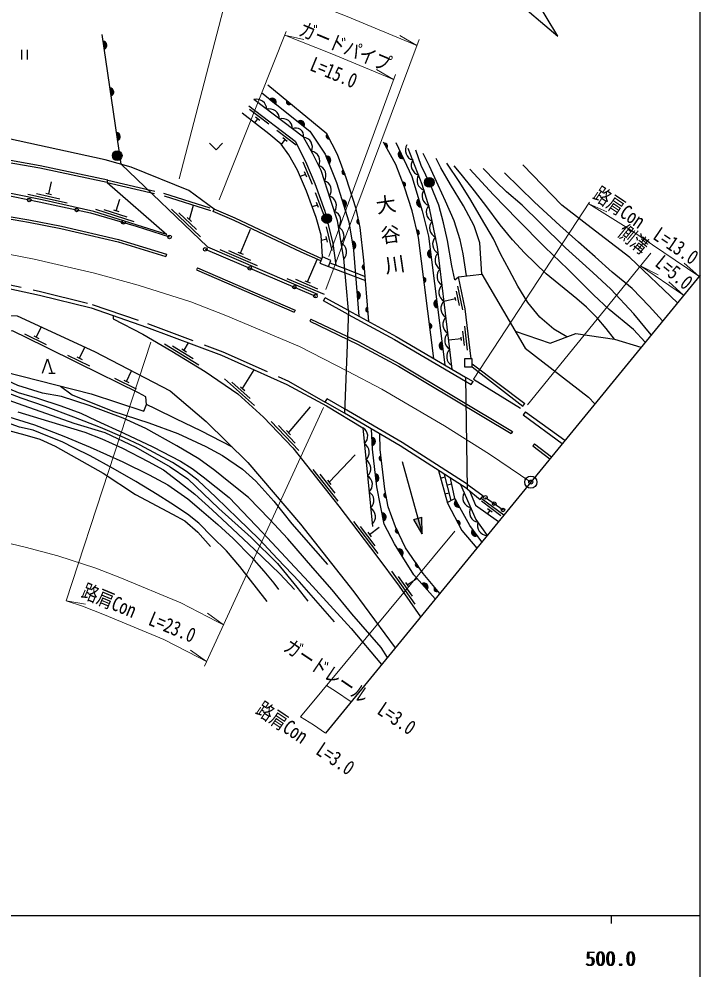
# Model space of a CAD drawing. Units: millimetres at full size, sheet at 1:1000; details may follow other scales. Extents: x 40000 to 680000, y 20000 to 380000.
# Drawn here: x 494614 to 579000, y 198357 to 316060 of the extents above; entities that cross this region are included whole.
import ezdxf
from ezdxf.enums import TextEntityAlignment as Align

# ---------------------------------------------------------------- set-up
doc = ezdxf.new("R2010")
doc.units = ezdxf.units.MM
doc.header["$LTSCALE"] = 1000
doc.header["$PDMODE"] = 32
doc.header["$PDSIZE"] = 500
doc.linetypes.add('CHAIN', pattern=[18.5, 12, -1.5, 3.5, -1.5])
doc.linetypes.add('DASHED', pattern=[7.5, 6, -1.5])
for name, color, linetype, lineweight in [('M-BGD', 7, 'Continuous', 25), ('M-BMK', 2, 'CHAIN', 13), ('M-BMK-OTRS', 5, 'Continuous', 25), ('M-BMK-SRVR', 3, 'Continuous', 25), ('M-STR-HTXT', 7, 'Continuous', 13), ('M-STR-STR1', 1, 'Continuous', 25), ('M-TTL-BAND', 7, 'Continuous', 25)]:
    doc.layers.add(name, color=color, linetype=linetype, lineweight=lineweight)
doc.layers.add('M-BMK-HTXT', color=7, linetype='Continuous')
doc.layers.add('M-OTRS', color=6, linetype='Continuous')
doc.styles.add('@ＭＳ ゴシック', font='')
doc.styles.add('ＭＳ ゴシック', font='')
doc.styles.get('@ＭＳ ゴシック').set_extended_font_data('@MS Gothic')
doc.styles.get('ＭＳ ゴシック').set_extended_font_data('MS Gothic')

msp = doc.modelspace()

# ---------------------------------------------------------------- hatches: boundary and pattern name
at = {"layer": 'M-BGD'}
for points in [[(505024, 313308, -0.82183), (505168, 312328)], [(505879, 307512, -0.82183), (506023, 306532)], [(525673, 306129, -0.82183), (526448, 305512)], [(527795, 305923), (528279, 305526, -0.84072)], [(529170, 303346, -0.82183), (529945, 302729)], [(506695, 301977, -0.82183), (506840, 300997)], [(533091, 301212), (532809, 301770, 0.84072)], [(539864, 300619), (540165, 300071, 0.84072)], [(506180, 299128, -1), (507380, 299128, -1)], [(532642, 299056, -0.82183), (533017, 298139)], [(542230, 298786, -0.82183), (541807, 299683)], [(535015, 296783), (534793, 297368, 0.84072)], [(542360, 295260), (542134, 295844, -0.84072)], [(544849, 295815, -1), (546049, 295815, -1)], [(534642, 293637, -0.82183), (534935, 292690)], [(544431, 292780, -0.82183), (544143, 293728)], [(532154, 291340, -1), (533354, 291340, -1)], [(536800, 290648), (536674, 291261, 0.84072)], [(543892, 289915), (544032, 289305, 0.84072)], [(535882, 288520, -0.82183), (536046, 287543)], [(545690, 286472, -0.82183), (545564, 287455)], [(537430, 285001), (537379, 285624, 0.84072)], [(544819, 283399), (544740, 284020, -0.84072)], [(536476, 282313, -0.82183), (536555, 281326)], [(537812, 280358), (537863, 279734, -0.84072)], [(546478, 280275, -0.82183), (546354, 281258)], [(545464, 278343), (545543, 277722, 0.84072)], [(547133, 275090, -0.82183), (547008, 276073)], [(538343, 264206, -0.82183), (538403, 263217)], [(539461, 261943), (539535, 261321, -0.84072)], [(538763, 259700, -0.82183), (538870, 258715)], [(540151, 256756), (540035, 257371, 0.84072)], [(548734, 256468, 0.82183), (549208, 255598)], [(539599, 254856, -0.82183), (539798, 253885)], [(544032, 254192), (544536, 254331), (544558, 252293), (543528, 254052)], [(549159, 253338), (548865, 253890, -0.84072)], [(541380, 252946), (541646, 252379, -0.84072)], [(551405, 252026, -0.82183), (550814, 252821)], [(541545, 250381, -0.82183), (542075, 249544)], [(543813, 248661), (544170, 248147, -0.84072)], [(544552, 246081, -0.82183), (545209, 245340)], [(546519, 245150), (546123, 245635, 0.84072)]]:
    msp.add_hatch(color=256, dxfattribs=at).paths.add_polyline_path(points)

# ---------------------------------------------------------------- linework, layer by layer
for p, q in [((507272, 298068), (504901, 314140)), ((505024, 313308), (505168, 312328)), ((494919, 312234), (494919, 311060)), ((495619, 312234), (495619, 311060)), ((505879, 307512), (506023, 306532)), ((525673, 306129), (526448, 305512)), ((525556, 303031), (523173, 304852)), ((528279, 305526), (527795, 305923)), ((524182, 303703), (523805, 303210)), ((524460, 303491), (523904, 303916)), ((529170, 303346), (529945, 302729)), ((506695, 301977), (506840, 300997)), ((528943, 300443), (526559, 302265)), ((527847, 300903), (527291, 301328)), ((533091, 301212), (532809, 301770)), ((527569, 301116), (527111, 300517)), ((539864, 300619), (540165, 300071)), ((532642, 299056), (533017, 298139)), ((542230, 298786), (541807, 299683)), ((497195, 297589), (491612, 298550)), ((497252, 297884), (491659, 298846)), ((505613, 296108), (497252, 297884)), ((530982, 295538), (529830, 298308)), ((505550, 295815), (497195, 297589)), ((530129, 296807), (529467, 296532)), ((530263, 296484), (529995, 297131)), ((535015, 296783), (534793, 297368)), ((498295, 294405), (498625, 295868)), ((505550, 295815), (505613, 296108)), ((505550, 295815), (512944, 289361)), ((542134, 295844), (542360, 295260)), ((495724, 294369), (500602, 293270)), ((496766, 294442), (499693, 293783)), ((497954, 294482), (498637, 294328)), ((532412, 291713), (531361, 294523)), ((506638, 292299), (507090, 293729)), ((531728, 292685), (531483, 293341)), ((534642, 293637), (534935, 292690)), ((544431, 292780), (544143, 293728)), ((490313, 292113), (495834, 291181)), ((504073, 292480), (508841, 290973)), ((505117, 292465), (507978, 291560)), ((506304, 292404), (506971, 292193)), ((513503, 292515), (517114, 289057)), ((514433, 292040), (516600, 289965)), ((515724, 291220), (516247, 292995)), ((518679, 292230), (518799, 292505)), ((521277, 291096), (518679, 292230)), ((521401, 291369), (518799, 292505)), ((531605, 293013), (530952, 292769)), ((490266, 291817), (495781, 290886)), ((495781, 290886), (499799, 290112)), ((495834, 291181), (499861, 290406)), ((515471, 291462), (515977, 290977)), ((529575, 287187), (521277, 291096)), ((529701, 287460), (521401, 291369)), ((536800, 290648), (536674, 291261)), ((499799, 290112), (506882, 288442)), ((499861, 290406), (506960, 288732)), ((522051, 287054), (523315, 290001)), ((533425, 287380), (532704, 290292)), ((543892, 289915), (544032, 289305)), ((506882, 288442), (512816, 286647)), ((506960, 288732), (512903, 286934)), ((532773, 288764), (532101, 288598)), ((532857, 288424), (532689, 289104)), ((535882, 288520), (536046, 287543)), ((517689, 287526), (531345, 281729)), ((519517, 287488), (524112, 285517)), ((520554, 287370), (523311, 286187)), ((532137, 286364), (529701, 287460)), ((545690, 286472), (545564, 287455)), ((512903, 286934), (512816, 286647)), ((521729, 287192), (522372, 286916)), ((532014, 286091), (529575, 287187)), ((530357, 283491), (531545, 286259)), ((532014, 286091), (532137, 286364)), ((516748, 285246), (516628, 284970)), ((516628, 284970), (528710, 279727)), ((516748, 285246), (528829, 280002)), ((532956, 285387), (535017, 284607)), ((533141, 285846), (534970, 285129)), ((537430, 285001), (537379, 285624)), ((527823, 283925), (532418, 281954)), ((528860, 283806), (531618, 282624)), ((544740, 284020), (544819, 283399)), ((530036, 283629), (530679, 283353)), ((549607, 280035), (548990, 282971)), ((532351, 281132), (532554, 281506)), ((535433, 279941), (532554, 281506)), ((536476, 282313), (536555, 281326)), ((548711, 281379), (547273, 281077)), ((548755, 281174), (548668, 281585)), ((549190, 280560), (548820, 282322)), ((535415, 279467), (532351, 281132)), ((537863, 279734), (537812, 280358)), ((546478, 280275), (546354, 281258)), ((528829, 280002), (528710, 279727)), ((496761, 276648), (497384, 277910)), ((530776, 278876), (530647, 278605)), ((530647, 278605), (536578, 275781)), ((530776, 278876), (536714, 276049)), ((545464, 278343), (545543, 277722)), ((550206, 275034), (549846, 278013)), ((495283, 277043), (497973, 275716)), ((496447, 276803), (497075, 276493)), ((549455, 276243), (549405, 276660)), ((549836, 275594), (549620, 277381)), ((512642, 275814), (516905, 273200)), ((513651, 275547), (516209, 273979)), ((515087, 275019), (515638, 275918)), ((536578, 275781), (541624, 273055)), ((536714, 276049), (541772, 273316)), ((547133, 275090), (547008, 276073)), ((549430, 276452), (547853, 276261)), ((500633, 274419), (503330, 273105)), ((502113, 274032), (502784, 275408)), ((514789, 275202), (515385, 274836)), ((501798, 274185), (502428, 273878)), ((541772, 273316), (555771, 264972)), ((550761, 273351), (557293, 268413)), ((498331, 272161), (499083, 272161)), ((507926, 271167), (508569, 272472)), ((522324, 270272), (523746, 272588)), ((541624, 273055), (555617, 264714)), ((550761, 272946), (557062, 268107)), ((506448, 271561), (509138, 270235)), ((507612, 271322), (508240, 271012)), ((520059, 271488), (523791, 268161)), ((521005, 271046), (523244, 269050)), ((549953, 271691), (550872, 271153)), ((549960, 271194), (550657, 270785)), ((550657, 270785), (550872, 271153)), ((550947, 271430), (556770, 267827)), ((522063, 270505), (522586, 270039)), ((532562, 268605), (532800, 269013)), ((534940, 267219), (532562, 268605)), ((534961, 267753), (532800, 269013)), ((557062, 268107), (557293, 268413)), ((528009, 264805), (530718, 268014)), ((557361, 267403), (557079, 267011)), ((557361, 267403), (562270, 263869)), ((525853, 266206), (529295, 262579)), ((526759, 265687), (528824, 263510)), ((527768, 265059), (528250, 264551)), ((537228, 265425), (538410, 253182)), ((555771, 264972), (555617, 264714)), ((538343, 264206), (538403, 263217)), ((558480, 263405), (558299, 263166)), ((558299, 263166), (560401, 261583)), ((558480, 263405), (560591, 261815)), ((533057, 258662), (536271, 262043)), ((539535, 261321), (539461, 261943)), ((531039, 260255), (534133, 256327)), ((542086, 261217), (544558, 252293)), ((531894, 259655), (533750, 257298)), ((538763, 259700), (538870, 258715)), ((546860, 259176), (547434, 259317)), ((548148, 256403), (547354, 259641)), ((548627, 256664), (548102, 259158)), ((532841, 258937), (533274, 258387)), ((547672, 258346), (548243, 258486)), ((550130, 258412), (552121, 256966)), ((550137, 257845), (551779, 256537)), ((540151, 256756), (540035, 257371)), ((547387, 257246), (547910, 257374)), ((547668, 256142), (548627, 256664)), ((551779, 256537), (552121, 256966)), ((551903, 256692), (554709, 254621)), ((552407, 256783), (554594, 255231)), ((549208, 255598), (548734, 256468)), ((554335, 254524), (551921, 256306)), ((539599, 254856), (539798, 253885)), ((543528, 254052), (544536, 254331)), ((544558, 252293), (544536, 254331)), ((552950, 255174), (552658, 254778)), ((553231, 254966), (552668, 255381)), ((536058, 253810), (539085, 249830)), ((536902, 253195), (538718, 250807)), ((538049, 252183), (539243, 253091)), ((544558, 252293), (543528, 254052)), ((548865, 253890), (549159, 253338)), ((537837, 252461), (538261, 251904)), ((541646, 252379), (541380, 252946)), ((551405, 252026), (550814, 252821)), ((541545, 250381), (542075, 249544)), ((544170, 248147), (543813, 248661)), ((540781, 247644), (543649, 243548)), ((541601, 246997), (543321, 244539)), ((542506, 246227), (542907, 245654)), ((542707, 245940), (543936, 246801)), ((544552, 246081), (545209, 245340)), ((546519, 245150), (546123, 245635))]:
    msp.add_line(p, q, dxfattribs=at)
at = {"layer": 'M-BGD', "linetype": 'DASHED'}
for p, q in [((534970, 285129), (537501, 284138)), ((535017, 284607), (537541, 283652)), ((557079, 267011), (561945, 263471))]:
    msp.add_line(p, q, dxfattribs=at)
at = {"layer": 'M-BGD'}
for points in [[(537959, 278568), (537332, 286188), (536883, 290244), (536406, 292560), (535160, 296400), (534079, 299254), (532773, 301842), (525429, 307863)], [(535433, 279941), (534857, 286401), (534087, 291052), (533274, 293583), (532046, 297292), (531040, 299355), (529879, 301423), (523708, 306078)], [(524714, 306893), (530634, 302181), (532540, 299306), (533968, 295814), (535477, 290939), (536064, 287431), (536723, 279240)], [(523083, 305298), (528827, 300909), (530111, 298413), (531255, 295662), (532523, 292271), (533519, 288249), (533885, 285554)], [(532212, 286580), (532064, 289270), (531421, 291458), (530245, 294740), (529125, 297320), (528031, 299251), (527089, 300548), (525572, 301831), (522278, 304402)], [(518799, 292505), (515672, 294812), (508508, 297723), (505281, 298623), (492179, 301444)], [(518236, 300662), (519032, 299866), (519827, 300662)], [(546019, 273993), (544107, 288980), (543347, 292287), (542370, 295236), (541291, 298019), (539772, 300787)], [(541302, 300755), (543287, 296543), (544578, 292294), (545346, 289156), (546099, 283280), (547371, 273202)], [(548287, 272666), (547323, 280665), (546461, 287827), (545478, 292636), (544591, 295573), (542847, 300022)], [(548613, 283743), (548235, 285458), (547694, 288600), (547233, 290798), (546645, 292998), (545588, 295519), (544461, 297908), (543772, 299801)], [(550070, 284241), (549673, 286954), (549267, 288704), (548541, 291035), (547480, 293490), (546561, 295462), (545485, 297830), (544677, 299413)], [(507272, 298068), (517964, 287828), (531623, 281968)], [(551957, 284453), (551731, 288313), (551004, 290429), (549689, 292907), (548081, 295549), (546895, 297640), (546308, 298774)], [(562512, 276677), (560904, 277643), (559173, 279116), (557676, 280942), (556429, 282942), (555345, 284981), (554299, 286949), (553404, 288803), (551930, 291362), (550611, 293618), (549250, 295792), (547635, 298208)], [(568398, 276384), (567387, 277719), (566250, 279021), (564945, 280342), (563725, 281390), (559951, 284495), (557259, 287103), (555759, 288703), (554252, 290554), (552465, 292968), (550776, 295156), (549423, 296821), (548536, 297881)], [(576196, 280902), (570314, 286499), (565510, 290179), (561899, 293013), (557040, 297994)], [(440948, 295350), (446916, 296057), (453385, 296546), (459138, 296652), (468233, 296550), (478179, 295985), (485782, 295271), (492284, 294388), (497121, 293394), (503491, 292043), (509153, 290403), (513276, 289068)], [(572193, 276006), (570773, 277585), (567740, 280063), (565787, 281882), (562605, 285075), (559782, 287793), (556381, 291208), (553421, 294287), (550485, 297470)], [(572949, 276930), (570807, 279541), (567951, 282590), (565717, 284645), (562326, 287709), (559194, 290807), (556963, 292998), (555042, 294664), (553702, 295942), (552151, 297547)], [(574361, 278657), (572710, 280484), (570584, 282684), (568126, 284709), (566012, 286582), (563942, 288408), (561616, 290477), (558481, 293361), (554755, 296985)], [(512944, 289361), (503907, 292218), (497467, 293669), (490522, 295058)], [(437594, 284260), (452321, 285320), (468117, 285176), (480821, 284615), (488951, 283618), (497174, 281861), (503567, 280254), (510398, 277890), (519693, 274392), (527798, 270785), (532708, 268137), (537228, 265425)], [(548613, 283743), (549074, 284128), (551957, 284453)], [(550640, 273943), (549892, 280136), (549054, 284126)], [(551957, 284453), (557332, 275263), (565198, 269208), (565956, 268377)], [(481332, 278906), (487949, 281550), (493013, 279341), (494385, 279300), (503990, 274849), (513348, 269991), (517810, 266196), (522950, 261128), (529515, 253473), (536118, 245088), (541226, 238129)], [(506279, 279315), (506265, 278921), (509941, 276997), (513536, 274914), (517674, 272376), (521725, 269600), (524926, 266748), (528563, 262914), (534232, 255716), (538950, 249511), (541723, 245776), (544378, 241984)], [(556094, 277381), (560445, 275912), (563632, 277091), (568398, 276384), (571686, 275385)], [(467453, 273897), (473564, 273483), (479084, 272906), (482528, 272184), (486750, 270895), (486750, 270870), (490684, 269793), (494523, 268431), (501429, 265987), (505249, 264817), (509074, 263029), (513343, 260562), (515531, 259069), (519372, 255401), (523395, 251821), (526650, 248600), (529047, 245658), (530401, 243941)], [(497543, 272161), (498126, 273943), (498708, 272161)], [(489108, 272284), (490923, 271326), (492016, 270798), (494514, 269786), (496910, 269067), (499801, 268137), (502279, 267207), (504159, 266330), (507590, 264763), (511200, 263044), (514612, 261278), (516068, 260384), (517442, 259336), (520673, 256791), (524800, 252425), (530545, 246290), (535777, 240536), (539553, 236082)], [(540261, 236948), (539480, 238174), (535847, 242342), (533411, 245326), (531025, 248070), (527916, 251665), (525667, 254099), (523066, 256765), (520606, 258726), (518862, 260123), (516912, 261551), (514166, 263164), (510334, 265320), (507502, 266611), (503289, 268175), (499890, 269299), (497517, 269684), (494473, 270640), (492448, 271608), (491280, 272415), (490498, 272889)], [(533717, 241372), (529382, 246342), (526653, 249157), (524359, 251615), (521746, 254178), (519020, 256824), (516831, 258872), (515350, 259990), (513639, 261104), (511871, 262077), (509637, 263250), (507701, 264154), (504728, 265437), (501401, 266746), (497894, 268069), (494869, 269077), (490019, 270951)], [(499762, 270574), (501211, 269501), (506240, 267489), (510693, 266024), (514315, 264690), (517767, 263088), (519814, 261962), (522323, 260273), (523943, 258807), (526199, 256310), (528422, 253496), (531358, 250153), (532836, 248459)], [(494463, 267404), (498277, 266214), (502755, 264868), (504883, 264045), (507443, 262880), (510602, 261230), (512515, 260192), (514316, 258835), (516394, 257189), (518537, 255235), (521085, 252904), (523811, 250316), (526918, 247298), (528767, 245374)], [(521055, 262997), (517130, 265039), (514135, 266471), (511512, 267773), (510410, 268299)], [(487964, 266524), (495321, 264550), (497181, 263998), (499104, 263131), (505050, 259773), (509047, 257137), (513633, 254701), (515165, 253896), (516776, 252460), (518340, 250708)], [(525358, 243889), (521995, 248222), (520319, 250155), (518549, 251910), (516912, 253589), (515481, 254722), (513414, 256059), (511739, 257165), (509087, 258738), (506264, 260358), (503425, 261927), (501480, 262885), (499952, 263658), (498169, 264386), (496386, 265129), (494670, 265493), (491344, 266670)], [(492702, 266965), (496551, 265770), (500176, 264387), (503427, 263023), (507480, 261180), (510761, 259587), (513062, 258330), (515522, 256606), (517239, 255150), (519265, 253431), (521136, 251715), (523419, 249397), (524957, 247655), (526182, 246173), (526784, 245357)], [(546203, 244217), (543557, 247204), (541143, 251015), (539880, 253485), (538939, 258084), (538431, 262755), (538278, 265273)], [(546742, 244876), (544708, 247369), (542506, 250547), (541281, 253158), (540367, 255616), (539952, 257811), (539367, 262733), (539322, 264665)], [(546601, 260126), (547709, 256064), (549506, 252685), (551330, 250487)], [(549307, 258381), (551223, 254067), (552622, 252068)], [(551969, 251268), (550462, 253293), (548632, 256655)], [(550420, 257620), (551171, 255831), (554039, 253801)]]:
    msp.add_lwpolyline(points, dxfattribs=at)
at = {"layer": 'M-BGD', "linetype": 'DASHED'}
for points in [[(505550, 295815), (512600, 294142), (518679, 292230)], [(505613, 296108), (512536, 294470), (518799, 292505)], [(437562, 284727), (452306, 285789), (468130, 285644), (480860, 285082), (489029, 284081), (497280, 282317), (503701, 280703), (510557, 278331), (519871, 274825), (528005, 271206), (532562, 268605)]]:
    msp.add_lwpolyline(points, dxfattribs=at)
at = {"layer": 'M-BGD'}
for points in [[(531902, 285813), (532956, 285387), (533266, 286154), (532212, 286580)], [(492678, 272375), (503558, 269609), (510100, 267466), (510410, 268299), (510330, 269235), (509418, 269762), (502049, 273395), (497769, 275482), (493828, 277426), (493048, 277386), (492554, 275028)], [(549835, 272946), (550761, 272946), (550761, 273943), (549835, 273943)]]:
    msp.add_lwpolyline(points, close=True, dxfattribs=at)
for centre, radius in [((506780, 299128), 600), ((545449, 295815), 600), ((495887, 293648), 225), ((501758, 292410), 225), ((532754, 291340), 600), ((507552, 290866), 225), ((513276, 289068), 225), ((517689, 287526), 225), ((523212, 285182), 225), ((528735, 282837), 225), ((531345, 281729), 225), ((552407, 256783), 225), ((553500, 256007), 225), ((554594, 255231), 225)]:
    msp.add_circle(centre, radius, dxfattribs=at)
for centre, radius, start, end in [((504999, 312804), 505, 289.56218, 87.22037), ((505854, 307008), 505, 289.56218, 87.22037), ((524054, 304877), 1250, 359.84179, 106.102), ((525999, 305744), 505, 332.65723, 130.31542), ((525651, 303673), 1250, 359.84179, 106.102), ((528072, 305767), 318, 150.54255, 310.76028), ((527248, 302469), 1250, 359.84179, 106.102), ((528899, 301561), 990, 352.00651, 113.93727), ((529497, 302961), 505, 332.65723, 130.31542), ((506671, 301473), 505, 289.56218, 87.22037), ((529714, 300184), 1250, 336.17227, 82.43247), ((532998, 301516), 318, 126.67484, 286.89257), ((539967, 300319), 318, 308.64604, 108.86377), ((543736, 299808), 1250, 148.27672, 254.53692), ((530644, 298448), 1250, 333.87219, 80.1324), ((532739, 298560), 505, 303.42081, 101.079), ((542107, 299276), 505, 126.40641, 284.0646), ((531411, 296698), 1250, 327.27153, 73.53174), ((544466, 297946), 1250, 148.27672, 254.53692), ((534955, 297095), 318, 120.62711, 280.84484), ((545184, 296064), 1250, 147.18324, 252.2415), ((532067, 294841), 1250, 325.18448, 71.44468), ((542196, 295533), 318, 301.07755, 101.29529), ((545809, 294133), 1250, 143.6689, 249.92911), ((532696, 292942), 1250, 324.47338, 71.44468), ((534695, 293135), 505, 298.36636, 96.02455), ((544380, 293282), 505, 118.07676, 275.73495), ((533248, 291056), 1250, 320.842, 68.15326), ((546322, 292137), 1250, 138.86003, 245.99654), ((536790, 290965), 318, 111.52637, 271.7441), ((546748, 290165), 1250, 138.41868, 244.67888), ((533641, 289157), 1250, 316.26465, 62.52486), ((543909, 289598), 318, 292.82972, 93.04745), ((535867, 288015), 505, 290.67479, 88.33298), ((547119, 288173), 1250, 136.39923, 243.08593), ((533967, 287184), 1250, 316.26465, 62.52486), ((545724, 286976), 505, 108.47728, 266.13547), ((547417, 286155), 1250, 133.71662, 239.97683), ((537459, 285317), 318, 104.59564, 264.81338), ((547656, 284170), 1250, 133.74311, 240.00331), ((544725, 283703), 318, 287.16358, 87.38131), ((547895, 282184), 1250, 133.72964, 239.98984), ((536418, 281811), 505, 285.76638, 83.42458), ((537892, 280051), 318, 104.59564, 264.81338), ((546513, 280778), 505, 108.36229, 266.02048), ((548134, 280199), 1250, 133.74166, 240.00186), ((548374, 278213), 1250, 133.74166, 240.00186), ((545450, 278025), 318, 287.16358, 87.38131), ((548613, 276227), 1250, 133.74166, 240.00186), ((547168, 275594), 505, 108.36229, 266.02048), ((548852, 274242), 1250, 133.74166, 240.00186), ((536578, 264358), 1250, 312.38156, 58.64177), ((538276, 263706), 505, 284.65966, 82.31785), ((536770, 262367), 1250, 312.38156, 58.64177), ((536962, 260376), 1250, 312.38156, 58.64177), ((539552, 261639), 318, 106.66827, 266.886), ((537154, 258385), 1250, 312.38156, 58.64177), ((538719, 259197), 505, 287.36645, 85.02464), ((537346, 256395), 1250, 312.38156, 58.64177), ((540147, 257074), 318, 110.57685, 270.79458), ((550856, 256740), 1250, 150.81261, 257.07282), ((537538, 254404), 1250, 312.38156, 58.64177), ((549057, 256080), 505, 129.7347, 287.3929), ((551682, 254939), 1250, 152.20624, 260.45718), ((539603, 254351), 505, 292.73878, 90.39697), ((548964, 253588), 318, 307.88049, 108.09822), ((552663, 253318), 1250, 161.87914, 268.13934), ((541562, 252686), 318, 125.03613, 285.25386), ((551188, 252481), 505, 137.8142, 295.47239), ((541727, 249910), 505, 313.5245, 111.18269), ((544036, 248435), 318, 134.61635, 294.83408), ((544807, 245646), 505, 322.70987, 120.36806), ((546363, 245427), 318, 139.08759, 299.30532)]:
    msp.add_arc(centre, radius, start, end, dxfattribs=at)
at = {"layer": 'M-BMK'}
msp.add_lwpolyline([(490924, 287369), (496493, 286302), (503952, 284585), (509376, 283098), (515905, 281011), (520241, 279304), (529389, 275495), (535332, 272447), (539586, 270190), (547320, 265641), (552932, 262132), (558031, 258683)], dxfattribs=at)
at = {"layer": 'M-BMK-OTRS'}
msp.add_line((579000, 284332), (532608, 227588), dxfattribs=at)
at = {"layer": 'M-BMK-SRVR'}
for p, q in [((536201, 335300), (561387, 313932)), ((561387, 313932), (558459, 318785))]:
    msp.add_line(p, q, dxfattribs=at)
msp.add_circle((558031, 258683), 750, dxfattribs=at)
at = {"layer": 'M-OTRS'}
msp.add_point((558031, 258683), dxfattribs=at)
at = {"layer": 'M-STR-HTXT'}
for p, q in [((514467, 296276), (519904, 317177)), ((519430, 293663), (527715, 314527)), ((527522, 314043), (529922, 313524)), ((532622, 282549), (544197, 313526)), ((543916, 312774), (541804, 314024)), ((541032, 308559), (538919, 309809)), ((533003, 286642), (541264, 309192)), ((550947, 271430), (565326, 293354)), ((565205, 293170), (567448, 292171)), ((557615, 268237), (572908, 287032)), ((571616, 285460), (576967, 281841)), ((571616, 285460), (573822, 284381)), ((578874, 284178), (577052, 285823)), ((576967, 281841), (575145, 283486)), ((510949, 276003), (500449, 243958)), ((517598, 235869), (532326, 267912)), ((548638, 252584), (529497, 229609)), ((500449, 243958), (502869, 243543)), ((519950, 240987), (517963, 242428)), ((517859, 236436), (515872, 237877))]:
    msp.add_line(p, q, dxfattribs=at)
for points in [[(488823, 328026), (497398, 326857), (504746, 325448), (513731, 323381), (520759, 321453), (529335, 318712), (535259, 316380), (543916, 312774)], [(527522, 314043), (527657, 314000), (533381, 311745), (541032, 308559)], [(565205, 293170), (570169, 290065), (578874, 284178)], [(429753, 252685), (436010, 253351), (445813, 254184), (455248, 254745), (461067, 254875), (463369, 254881), (469152, 254562), (474723, 254131), (479615, 253588), (485260, 252818), (489271, 252049), (495396, 250640), (499416, 249537), (504154, 248023), (507100, 246863), (514653, 243717), (519144, 241415), (519950, 240987)], [(500449, 243958), (502475, 243310), (505223, 242228), (512548, 239178), (516831, 236981), (517859, 236436)], [(532727, 233487), (533842, 232789), (535786, 231475)], [(529497, 229609), (531115, 228598), (532608, 227588)]]:
    msp.add_lwpolyline(points, dxfattribs=at)
at = {"layer": 'M-STR-STR1'}
for p, q in [((535433, 279941), (534940, 267219)), ((549953, 271691), (550137, 257845))]:
    msp.add_line(p, q, dxfattribs=at)
for points in [[(535415, 279467), (541127, 276362), (549960, 271194)], [(535433, 279941), (541336, 276733), (549953, 271691)], [(550137, 257845), (541842, 263196), (534940, 267219)], [(550130, 258412), (542089, 263599), (534961, 267753)]]:
    msp.add_lwpolyline(points, dxfattribs=at)
at = {"layer": 'M-TTL-BAND'}
for p, q in [((579000, 20000), (579000, 370000)), ((40000, 205000), (579000, 205000)), ((568000, 205000), (568000, 204000))]:
    msp.add_line(p, q, dxfattribs=at)

# ---------------------------------------------------------------- texts
at = {"layer": 'M-BMK-HTXT', "style": '@ＭＳ ゴシック'}
msp.add_text('大 谷 川', height=1833, rotation=278.376, dxfattribs=at).set_placement((539872, 294334), align=Align.MIDDLE_LEFT)
at = {"layer": 'M-STR-HTXT', "style": 'ＭＳ ゴシック', "width": 0.8}
for s, rotation, p in [('ガードパイプ', 337.391, (534476, 311289)), ('L=15.0', 337.391, (533070, 308089)), ('路肩Con  L=13.0 ', 325.927, (571896, 288990)), ('側溝\u3000L=5.0', 320.732, (572552, 285452)), ('路肩Con  L=23.0 ', 337.391, (509373, 240924)), ('ガードレール\u3000L=3.0', 325.927, (534814, 232132)), ('路肩Con  L=3.0 ', 325.927, (529708, 225457))]:
    msp.add_text(s, height=1833, rotation=rotation, dxfattribs=at).set_placement(p, align=Align.BOTTOM_CENTER)
at = {"layer": 'M-TTL-BAND', "style": 'ＭＳ ゴシック'}
for p in [(567844, 198195), (568000, 198195)]:
    msp.add_text('500.0', height=1833, dxfattribs=at).set_placement(p, align=Align.BOTTOM_CENTER)

doc.saveas('drawing.dxf')
